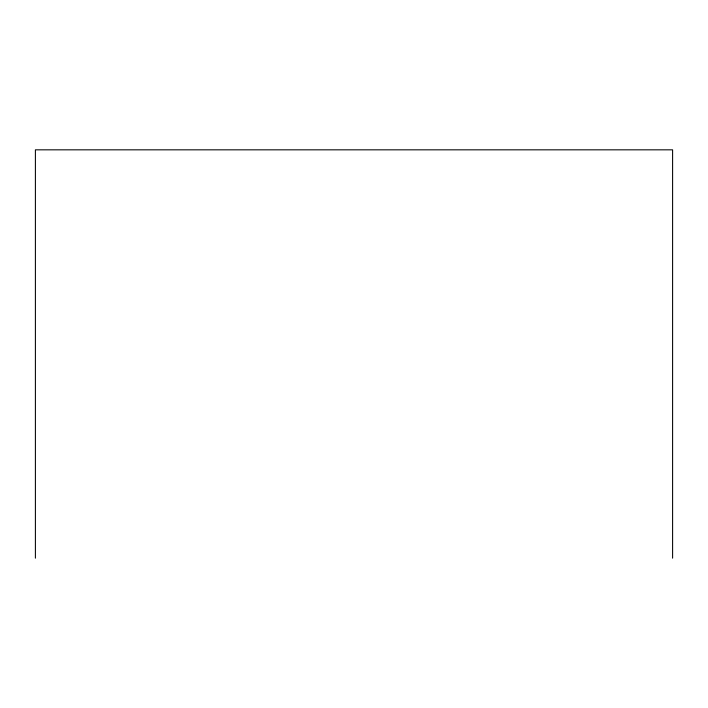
<?xml version="1.0" encoding="UTF-8"?>
<svg xmlns="http://www.w3.org/2000/svg" width="708" height="708" viewBox="0 0 708 708"><rect width="100%" height="100%" fill="white"/><g stroke="black" fill="none" stroke-linecap="round" stroke-linejoin="round"><path stroke-width="1.06" d="M672.6 558.17L672.6 149.831L35.4 149.831L35.4 558.17"/></g></svg>
